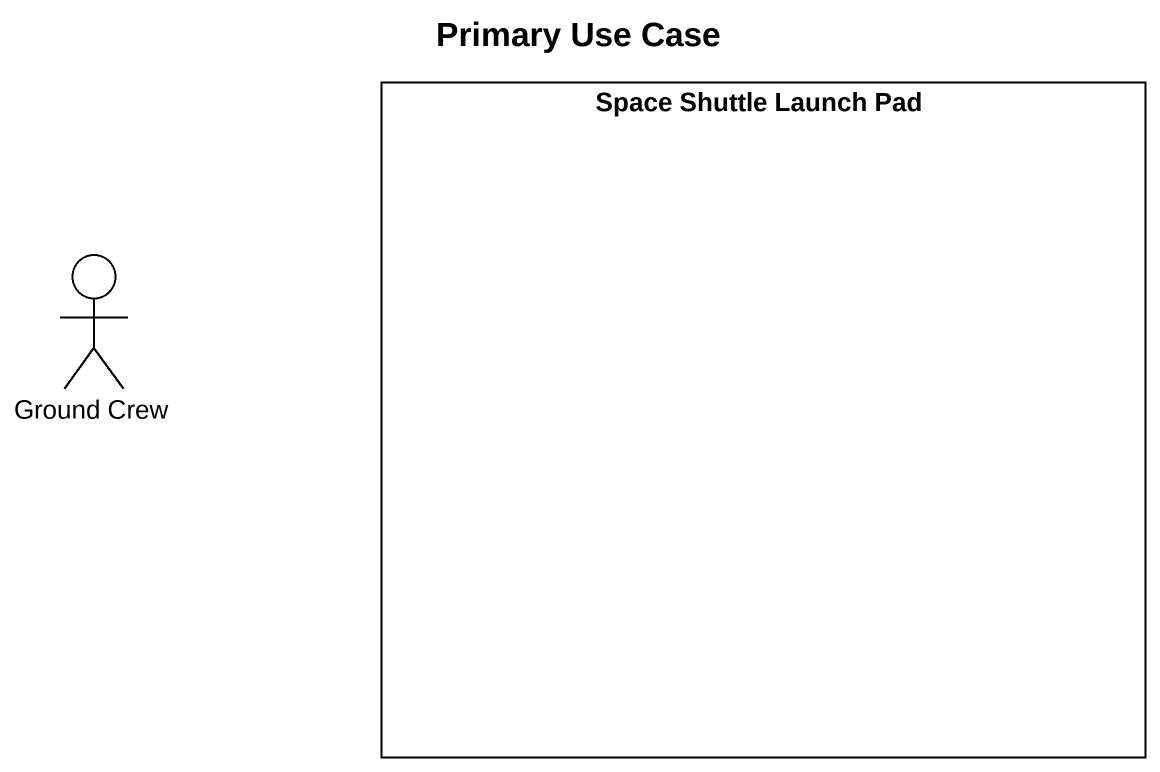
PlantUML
@startuml
title Primary Use Case
rectangle "Space Shuttle Launch Pad" as Space_Shuttle_Launch_Pad
actor "Ground Crew" as Ground_Crew
@enduml
